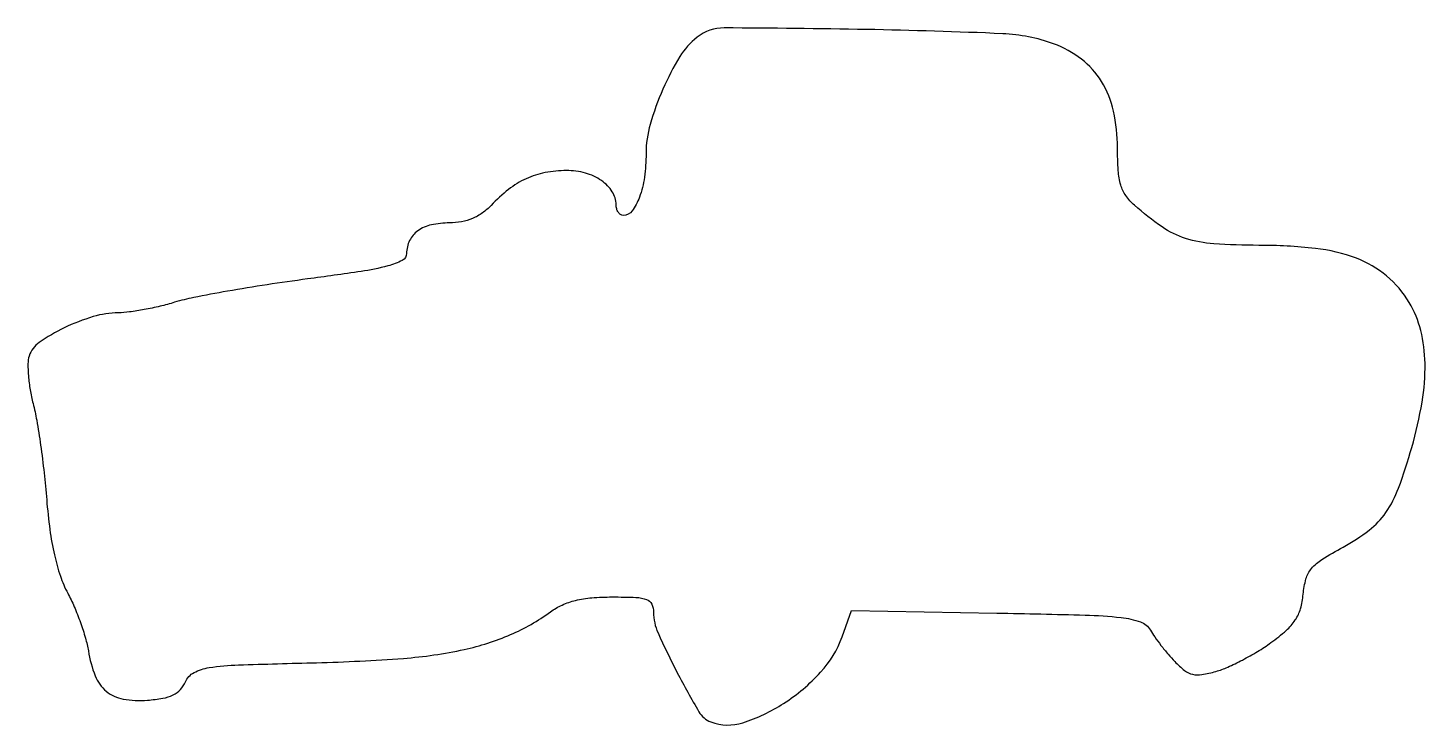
# Model space of a CAD drawing. Extents: x 0 to 187, y 0 to 93.
import ezdxf

# ---------------------------------------------------------------- set-up
doc = ezdxf.new("R2010")
doc.units = 0

msp = doc.modelspace()

# ---------------------------------------------------------------- linework, layer by layer
msp.add_lwpolyline([(89.816758, 91.817057, 0.090001), (87.507913, 89.223188, 0.03357), (85.244027, 84.882022, 0.033825), (83.543217, 80.163463, 0.069695), (83, 76.285319, -0.034611), (82.779437, 73.102863, -0.05324), (82.111001, 70.426752, -0.069799), (81.131952, 68.593528, -0.239662), (79.964816, 68, -0.146394), (79.596885, 68.110085, -0.09916), (79.283415, 68.419643, -0.083046), (79.072116, 68.882452, -0.06574), (79, 69.428571, 0.145267), (78.485809, 71.161039, 0.097967), (77.037129, 72.648049, 0.083026), (74.883418, 73.655329, 0.068054), (72.36283, 74, 0.047679), (69.498722, 73.726262, 0.06067), (66.974034, 72.912622, 0.057851), (64.62863, 71.479389, 0.038342), (62.297749, 69.347889, -0.049955), (61.126559, 68.325706, -0.054435), (59.807748, 67.589791, -0.053701), (58.345102, 67.148674, -0.046437), (56.747749, 67, 0.053883), (54.309754, 66.736502, 0.100549), (52.500221, 65.937625, 0.125364), (51.396991, 64.641558, 0.114439), (51, 62.929758, -0.27972), (50.423679, 61.980186, -0.056788), (48.504235, 61.24376, -0.026215), (44.909653, 60.513331, -0.004113), (37.75, 59.505627, 0.005131), (32.347253, 58.73398, 0.005453), (27.070312, 57.865961, 0.005208), (22.546092, 57.022318, 0.024943), (20, 56.386694, -0.015272), (18.057305, 55.861609, -0.012294), (15.940625, 55.413, -0.012481), (13.963586, 55.095359, -0.030864), (12.5, 54.988862, 0.070177), (9.106487, 54.472332, 0.040013), (5.233396, 52.964943, 0.038603), (1.908307, 51.024266, 0.165997), (0.565756, 49.207179, 0.074998), (0.39885, 48.157023, 0.022289), (0.45859, 46.528602, 0.021817), (0.690471, 44.681232, 0.021954), (1.082132, 42.865021, -0.021739), (1.568112, 40.616127, -0.007233), (2.088175, 37.28535, -0.007184), (2.558449, 33.574393, -0.008121), (2.900639, 30, 0.013705), (3.329216, 25.995108, 0.021927), (3.937633, 22.610515, 0.025774), (4.729042, 19.786621, 0.04179), (5.718299, 17.5, -0.022167), (6.583577, 15.697335, -0.015179), (7.410606, 13.58288, -0.015326), (8.084293, 11.49295, -0.02974), (8.469956, 9.782146, 0.052836), (9.383672, 6.452609, 0.126369), (10.87128, 4.389927, 0.132247), (13.119824, 3.354317, 0.060464), (16.37292, 3.198508, 0.025831), (18.411513, 3.453784, 0.068721), (19.803868, 3.905094, 0.093359), (20.764688, 4.615778, 0.0837), (21.445363, 5.653002, -0.167725), (22.589053, 6.890306, -0.086983), (24.611061, 7.557709, -0.027925), (28.546801, 7.910682, -0.00225), (38.945363, 8.213452, 0.012643), (50.574433, 8.794123, 0.034702), (58.703218, 9.97741, 0.048046), (64.892204, 11.959552, 0.057197), (70.209507, 15.005699, -0.052956), (71.778637, 15.922325, -0.046457), (73.575192, 16.537753, -0.038648), (75.74484, 16.887726, -0.02067), (78.459507, 17, -0.009543), (81.652012, 16.939062, -0.078857), (83.071339, 16.657907, -0.193725), (83.750479, 16.043179, -0.113593), (84, 14.959037, 0.105985), (84.593538, 12.190382, 0.014734), (87.171537, 6.878336, 0.011926), (90.058395, 1.657991, 0.170472), (91.654573, 0.302311, 0.170864), (95.940612, 0.182491, 0.066243), (101.381821, 2.76276, 0.06316), (106.326865, 6.938461, 0.099431), (109.199227, 11.674409), (110.465737, 15.176878), (129.874735, 14.838439, -0.002044), (141.6559, 14.584832, -0.021264), (146.487633, 14.255119, -0.05676), (149.059699, 13.668997, -0.180585), (150.391867, 12.558783, 0.024514), (150.968356, 11.654858, 0.010976), (151.809112, 10.522553, 0.010835), (152.752119, 9.361927, 0.014466), (153.660429, 8.3529, 0.035876), (154.959014, 7.173757, 0.108451), (156.029022, 6.65761, 0.10034), (157.265587, 6.616317, 0.028175), (159.159301, 7.045687, 0.035187), (160.721439, 7.615281, 0.015705), (162.692408, 8.57076, 0.015456), (164.72262, 9.716288, 0.020222), (166.498872, 10.892916, 0.02437), (168.537619, 12.522198, 0.065111), (169.758892, 13.920841, 0.077968), (170.454485, 15.429019, 0.047661), (170.808544, 17.360798, -0.047266), (171.182444, 19.409948, -0.106982), (171.917902, 20.795139, -0.076706), (173.3241, 22.01963, -0.016224), (176.137182, 23.671181, 0.038499), (179.624419, 25.933011, 0.078936), (181.864806, 28.285951, 0.063401), (183.550069, 31.549099, 0.017923), (185.321715, 37, 0.027364), (186.699223, 43.054968, 0.046638), (187.091716, 48.22503, 0.056124), (186.518366, 52.625333, 0.074446), (184.984202, 56.354241, 0.083869), (181.956086, 59.903864, 0.083625), (177.927153, 62.266151, 0.063705), (172.435261, 63.588054, 0.027249), (164.881911, 64, -0.016902), (158.854361, 64.203815, -0.061101), (155.090006, 64.926421, -0.072588), (151.955745, 66.466141, -0.030642), (148.25, 69.358932, -0.061166), (147.1117, 70.644957, -0.079398), (146.436679, 72.064413, -0.055488), (146.096684, 73.992193, -0.015928), (146, 77.026431, 0.054425), (145.463291, 81.942533, 0.083399), (143.861816, 85.907157, 0.090919), (141.179014, 88.895025, 0.077475), (137.463443, 90.940138, 0.076442), (130.654341, 92.291623, 0.006237), (112.440751, 92.85416, 0.003675), (93.455708, 93.063992, 0.16848)], format="xyb", close=True)

doc.saveas('drawing.dxf')
